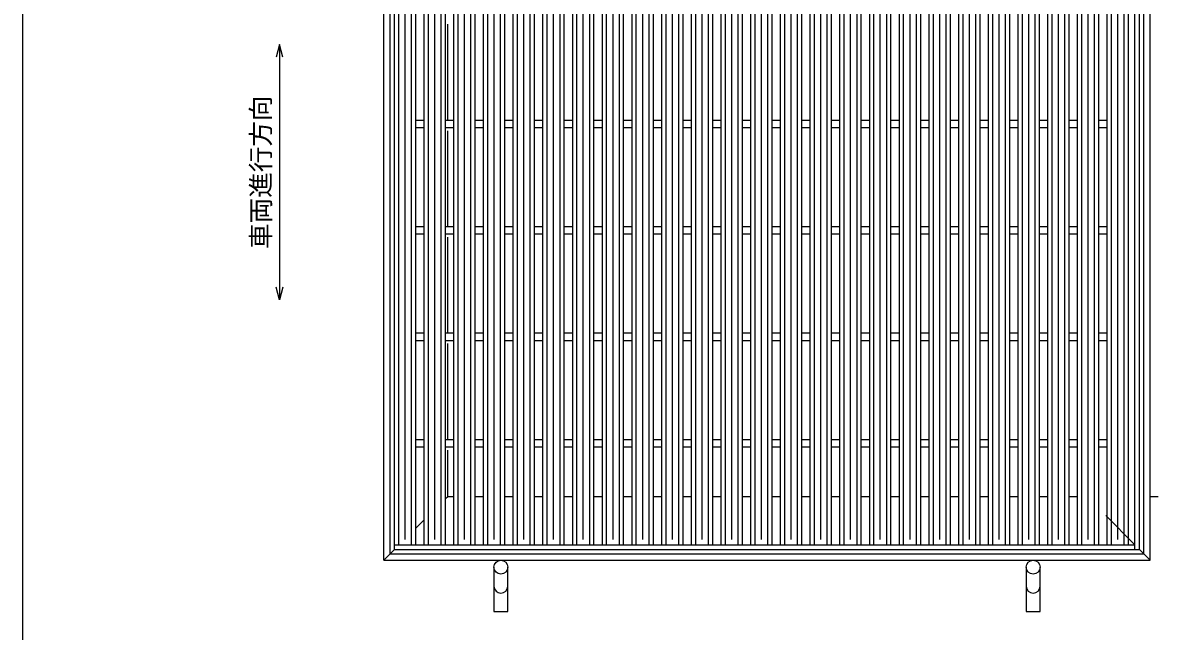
# Model space of a CAD drawing. Units: millimetres, scale not verified. Extents: x -1456 to 1389, y -1026 to 839.
# Drawn here: x -1379 to -312, y -304 to 268 of the extents above; entities that cross this region are included whole.
import ezdxf
from ezdxf.enums import TextEntityAlignment as Align

# ---------------------------------------------------------------- set-up
doc = ezdxf.new("R2010")
doc.units = ezdxf.units.MM
doc.header["$LTSCALE"] = 8
for name, color, linetype, lineweight in [('0_2', 150, 'Continuous', 25), ('16', 3, 'Continuous', 25), ('19', 6, 'Continuous', 25), ('22', 2, 'Continuous', 25)]:
    doc.layers.add(name, color=color, linetype=linetype, lineweight=lineweight)
doc.styles.add('ベクトル', font='')
doc.styles.get('ベクトル').set_extended_font_data('ベクトル')

msp = doc.modelspace()

# ---------------------------------------------------------------- linework, layer by layer
at = {"layer": '0_2'}
msp.add_line((-1379.2, -921.2), (-1379.2, 838.8), dxfattribs=at)
at = {"layer": '16'}
for p, q in [((-330, -227.2), (-330, 472.8)), ((-1030, -222.7), (-1030, 468.3)), ((-1026, -222.7), (-1026, 468.3)), ((-1020, -217.7), (-1020, 463.3)), ((-1014, -222.7), (-1014, 468.3)), ((-1010, -222.7), (-1010, 468.3)), ((-1002.1, -222.7), (-1002.1, 468.3)), ((-998.1, -222.7), (-998.1, 468.3)), ((-992.1, -217.7), (-992.1, 463.3)), ((-986.1, -222.7), (-986.1, 468.3)), ((-982.1, -222.7), (-982.1, 468.3)), ((-974.2, -222.7), (-974.2, 468.3)), ((-970.2, -222.7), (-970.2, 468.3)), ((-964.2, -217.7), (-964.2, 463.3)), ((-958.2, -222.7), (-958.2, 468.3)), ((-954.2, -222.7), (-954.2, 468.3)), ((-946.3, -222.7), (-946.3, 468.3)), ((-942.3, -222.7), (-942.3, 468.3)), ((-936.3, -217.7), (-936.3, 463.3)), ((-930.3, -222.7), (-930.3, 468.3)), ((-926.3, -222.7), (-926.3, 468.3)), ((-918.4, -222.7), (-918.4, 468.3)), ((-914.4, -222.7), (-914.4, 468.3)), ((-908.4, -217.7), (-908.4, 463.3)), ((-902.4, -222.7), (-902.4, 468.3)), ((-898.4, -222.7), (-898.4, 468.3)), ((-890.5, -222.7), (-890.5, 468.3)), ((-886.5, -222.7), (-886.5, 468.3)), ((-880.5, -217.7), (-880.5, 463.3)), ((-874.5, -222.7), (-874.5, 468.3)), ((-870.5, -222.7), (-870.5, 468.3)), ((-862.6, -222.7), (-862.6, 468.3)), ((-858.6, -222.7), (-858.6, 468.3)), ((-852.6, -217.7), (-852.6, 463.3)), ((-846.6, -222.7), (-846.6, 468.3)), ((-842.6, -222.7), (-842.6, 468.3)), ((-834.7, -222.7), (-834.7, 468.3)), ((-830.7, -222.7), (-830.7, 468.3)), ((-824.7, -217.7), (-824.7, 463.3)), ((-818.7, -222.7), (-818.7, 468.3)), ((-814.7, -222.7), (-814.7, 468.3)), ((-806.8, -222.7), (-806.8, 468.3)), ((-802.8, -222.7), (-802.8, 468.3)), ((-796.8, -217.7), (-796.8, 463.3)), ((-790.8, -222.7), (-790.8, 468.3)), ((-786.8, -222.7), (-786.8, 468.3)), ((-778.9, -222.7), (-778.9, 468.3)), ((-774.9, -222.7), (-774.9, 468.3)), ((-768.9, -217.7), (-768.9, 463.3)), ((-762.9, -222.7), (-762.9, 468.3)), ((-758.9, -222.7), (-758.9, 468.3)), ((-751, -222.7), (-751, 468.3)), ((-747, -222.7), (-747, 468.3)), ((-741, -217.7), (-741, 463.3)), ((-735, -222.7), (-735, 468.3)), ((-731, -222.7), (-731, 468.3)), ((-723.1, -222.7), (-723.1, 468.3)), ((-719.1, -222.7), (-719.1, 468.3)), ((-713.1, -217.7), (-713.1, 463.3)), ((-707.1, -222.7), (-707.1, 468.3)), ((-703.1, -222.7), (-703.1, 468.3)), ((-695.2, -222.7), (-695.2, 468.3)), ((-691.2, -222.7), (-691.2, 468.3)), ((-685.2, -217.7), (-685.2, 463.3)), ((-679.2, -222.7), (-679.2, 468.3)), ((-675.2, -222.7), (-675.2, 468.3)), ((-667.3, -222.7), (-667.3, 468.3)), ((-663.3, -222.7), (-663.3, 468.3)), ((-657.3, -217.7), (-657.3, 463.3)), ((-651.3, -222.7), (-651.3, 468.3)), ((-647.3, -222.7), (-647.3, 468.3)), ((-639.4, -222.7), (-639.4, 468.3)), ((-635.4, -222.7), (-635.4, 468.3)), ((-629.4, -217.7), (-629.4, 463.3)), ((-623.4, -222.7), (-623.4, 468.3)), ((-619.4, -222.7), (-619.4, 468.3)), ((-611.5, -222.7), (-611.5, 468.3)), ((-607.5, -222.7), (-607.5, 468.3)), ((-601.5, -217.7), (-601.5, 463.3)), ((-595.5, -222.7), (-595.5, 468.3)), ((-591.5, -222.7), (-591.5, 468.3)), ((-583.6, -222.7), (-583.6, 468.3)), ((-579.6, -222.7), (-579.6, 468.3)), ((-573.6, -217.7), (-573.6, 463.3)), ((-567.6, -222.7), (-567.6, 468.3)), ((-563.6, -222.7), (-563.6, 468.3)), ((-555.7, -222.7), (-555.7, 468.3)), ((-551.7, -222.7), (-551.7, 468.3)), ((-545.7, -217.7), (-545.7, 463.3)), ((-539.7, -222.7), (-539.7, 468.3)), ((-535.7, -222.7), (-535.7, 468.3)), ((-527.8, -222.7), (-527.8, 468.3)), ((-523.8, -222.7), (-523.8, 468.3)), ((-517.8, -217.7), (-517.8, 463.3)), ((-511.8, -222.7), (-511.8, 468.3)), ((-507.8, -222.7), (-507.8, 468.3)), ((-499.9, -222.7), (-499.9, 468.3)), ((-495.9, -222.7), (-495.9, 468.3)), ((-489.9, -217.7), (-489.9, 463.3)), ((-483.9, -222.7), (-483.9, 468.3)), ((-479.9, -222.7), (-479.9, 468.3)), ((-472, -222.7), (-472, 468.3)), ((-468, -222.7), (-468, 468.3)), ((-462, -217.7), (-462, 463.3)), ((-456, -222.7), (-456, 468.3)), ((-452, -222.7), (-452, 468.3)), ((-444.1, -222.7), (-444.1, 468.3)), ((-440.1, -222.7), (-440.1, 468.3)), ((-434.1, -217.7), (-434.1, 463.3)), ((-428.1, -222.7), (-428.1, 468.3)), ((-424.1, -222.7), (-424.1, 468.3)), ((-416.2, -222.7), (-416.2, 468.3)), ((-412.2, -222.7), (-412.2, 468.3)), ((-406.2, -217.7), (-406.2, 463.3)), ((-400.2, -222.7), (-400.2, 468.3)), ((-396.2, -222.7), (-396.2, 468.3)), ((-388.3, -222.7), (-388.3, 468.3)), ((-384.3, -222.7), (-384.3, 468.3)), ((-378.3, -217.7), (-378.3, 463.3)), ((-372.3, -222.7), (-372.3, 468.3)), ((-368.3, -222.7), (-368.3, 468.3)), ((-360.4, -222.7), (-360.4, 468.3)), ((-356.4, -222.7), (-356.4, 468.3)), ((-350.4, -217.7), (-350.4, 463.3)), ((-344.4, -222.7), (-344.4, 468.3)), ((-340.4, -222.7), (-340.4, 468.3)), ((-334.4, -222.7), (-334.4, 468.3)), ((-1010, 176.3), (-1002.1, 176.3)), ((-982.1, 176.3), (-974.2, 176.3)), ((-954.2, 176.3), (-946.3, 176.3)), ((-926.3, 176.3), (-918.4, 176.3)), ((-898.4, 176.3), (-890.5, 176.3)), ((-870.5, 176.3), (-862.6, 176.3)), ((-842.6, 176.3), (-834.7, 176.3)), ((-814.7, 176.3), (-806.8, 176.3)), ((-786.8, 176.3), (-778.9, 176.3)), ((-758.9, 176.3), (-751, 176.3)), ((-731, 176.3), (-723.1, 176.3)), ((-703.1, 176.3), (-695.2, 176.3)), ((-675.2, 176.3), (-667.3, 176.3)), ((-647.3, 176.3), (-639.4, 176.3)), ((-619.4, 176.3), (-611.5, 176.3)), ((-591.5, 176.3), (-583.6, 176.3)), ((-563.6, 176.3), (-555.7, 176.3)), ((-535.7, 176.3), (-527.8, 176.3)), ((-507.8, 176.3), (-499.9, 176.3)), ((-479.9, 176.3), (-472, 176.3)), ((-452, 176.3), (-444.1, 176.3)), ((-424.1, 176.3), (-416.2, 176.3)), ((-396.2, 176.3), (-388.3, 176.3)), ((-368.3, 176.3), (-360.4, 176.3)), ((-1010, 169.3), (-1002.1, 169.3)), ((-982.1, 169.3), (-974.2, 169.3)), ((-954.2, 169.3), (-946.3, 169.3)), ((-926.3, 169.3), (-918.4, 169.3)), ((-898.4, 169.3), (-890.5, 169.3)), ((-870.5, 169.3), (-862.6, 169.3)), ((-842.6, 169.3), (-834.7, 169.3)), ((-814.7, 169.3), (-806.8, 169.3)), ((-786.8, 169.3), (-778.9, 169.3)), ((-758.9, 169.3), (-751, 169.3)), ((-731, 169.3), (-723.1, 169.3)), ((-703.1, 169.3), (-695.2, 169.3)), ((-675.2, 169.3), (-667.3, 169.3)), ((-647.3, 169.3), (-639.4, 169.3)), ((-619.4, 169.3), (-611.5, 169.3)), ((-591.5, 169.3), (-583.6, 169.3)), ((-563.6, 169.3), (-555.7, 169.3)), ((-535.7, 169.3), (-527.8, 169.3)), ((-507.8, 169.3), (-499.9, 169.3)), ((-479.9, 169.3), (-472, 169.3)), ((-452, 169.3), (-444.1, 169.3)), ((-424.1, 169.3), (-416.2, 169.3)), ((-396.2, 169.3), (-388.3, 169.3)), ((-368.3, 169.3), (-360.4, 169.3)), ((-1010, 76.3), (-1002.1, 76.3)), ((-982.1, 76.3), (-974.2, 76.3)), ((-954.2, 76.3), (-946.3, 76.3)), ((-926.3, 76.3), (-918.4, 76.3)), ((-898.4, 76.3), (-890.5, 76.3)), ((-870.5, 76.3), (-862.6, 76.3)), ((-842.6, 76.3), (-834.7, 76.3)), ((-814.7, 76.3), (-806.8, 76.3)), ((-786.8, 76.3), (-778.9, 76.3)), ((-758.9, 76.3), (-751, 76.3)), ((-731, 76.3), (-723.1, 76.3)), ((-703.1, 76.3), (-695.2, 76.3)), ((-675.2, 76.3), (-667.3, 76.3)), ((-647.3, 76.3), (-639.4, 76.3)), ((-619.4, 76.3), (-611.5, 76.3)), ((-591.5, 76.3), (-583.6, 76.3)), ((-563.6, 76.3), (-555.7, 76.3)), ((-535.7, 76.3), (-527.8, 76.3)), ((-507.8, 76.3), (-499.9, 76.3)), ((-479.9, 76.3), (-472, 76.3)), ((-452, 76.3), (-444.1, 76.3)), ((-424.1, 76.3), (-416.2, 76.3)), ((-396.2, 76.3), (-388.3, 76.3)), ((-368.3, 76.3), (-360.4, 76.3)), ((-1010, 69.3), (-1002.1, 69.3)), ((-982.1, 69.3), (-974.2, 69.3)), ((-954.2, 69.3), (-946.3, 69.3)), ((-926.3, 69.3), (-918.4, 69.3)), ((-898.4, 69.3), (-890.5, 69.3)), ((-870.5, 69.3), (-862.6, 69.3)), ((-842.6, 69.3), (-834.7, 69.3)), ((-814.7, 69.3), (-806.8, 69.3)), ((-786.8, 69.3), (-778.9, 69.3)), ((-758.9, 69.3), (-751, 69.3)), ((-731, 69.3), (-723.1, 69.3)), ((-703.1, 69.3), (-695.2, 69.3)), ((-675.2, 69.3), (-667.3, 69.3)), ((-647.3, 69.3), (-639.4, 69.3)), ((-619.4, 69.3), (-611.5, 69.3)), ((-591.5, 69.3), (-583.6, 69.3)), ((-563.6, 69.3), (-555.7, 69.3)), ((-535.7, 69.3), (-527.8, 69.3)), ((-507.8, 69.3), (-499.9, 69.3)), ((-479.9, 69.3), (-472, 69.3)), ((-452, 69.3), (-444.1, 69.3)), ((-424.1, 69.3), (-416.2, 69.3)), ((-396.2, 69.3), (-388.3, 69.3)), ((-368.3, 69.3), (-360.4, 69.3)), ((-1010, -23.7), (-1002.1, -23.7)), ((-1010, -30.7), (-1002.1, -30.7)), ((-982.1, -23.7), (-974.2, -23.7)), ((-982.1, -30.7), (-974.2, -30.7)), ((-954.2, -23.7), (-946.3, -23.7)), ((-954.2, -30.7), (-946.3, -30.7)), ((-926.3, -23.7), (-918.4, -23.7)), ((-926.3, -30.7), (-918.4, -30.7)), ((-898.4, -23.7), (-890.5, -23.7)), ((-898.4, -30.7), (-890.5, -30.7)), ((-870.5, -23.7), (-862.6, -23.7)), ((-870.5, -30.7), (-862.6, -30.7)), ((-842.6, -23.7), (-834.7, -23.7)), ((-842.6, -30.7), (-834.7, -30.7)), ((-814.7, -23.7), (-806.8, -23.7)), ((-814.7, -30.7), (-806.8, -30.7)), ((-786.8, -23.7), (-778.9, -23.7)), ((-786.8, -30.7), (-778.9, -30.7)), ((-758.9, -23.7), (-751, -23.7)), ((-758.9, -30.7), (-751, -30.7)), ((-731, -23.7), (-723.1, -23.7)), ((-731, -30.7), (-723.1, -30.7)), ((-703.1, -23.7), (-695.2, -23.7)), ((-703.1, -30.7), (-695.2, -30.7)), ((-675.2, -23.7), (-667.3, -23.7)), ((-675.2, -30.7), (-667.3, -30.7)), ((-647.3, -23.7), (-639.4, -23.7)), ((-647.3, -30.7), (-639.4, -30.7)), ((-619.4, -23.7), (-611.5, -23.7)), ((-619.4, -30.7), (-611.5, -30.7)), ((-591.5, -23.7), (-583.6, -23.7)), ((-591.5, -30.7), (-583.6, -30.7)), ((-563.6, -23.7), (-555.7, -23.7)), ((-563.6, -30.7), (-555.7, -30.7)), ((-535.7, -23.7), (-527.8, -23.7)), ((-535.7, -30.7), (-527.8, -30.7)), ((-507.8, -23.7), (-499.9, -23.7)), ((-507.8, -30.7), (-499.9, -30.7)), ((-479.9, -23.7), (-472, -23.7)), ((-479.9, -30.7), (-472, -30.7)), ((-452, -23.7), (-444.1, -23.7)), ((-452, -30.7), (-444.1, -30.7)), ((-424.1, -23.7), (-416.2, -23.7)), ((-424.1, -30.7), (-416.2, -30.7)), ((-396.2, -23.7), (-388.3, -23.7)), ((-396.2, -30.7), (-388.3, -30.7)), ((-368.3, -23.7), (-360.4, -23.7)), ((-368.3, -30.7), (-360.4, -30.7)), ((-1010, -123.7), (-1002.1, -123.7)), ((-982.1, -123.7), (-974.2, -123.7)), ((-954.2, -123.7), (-946.3, -123.7)), ((-926.3, -123.7), (-918.4, -123.7)), ((-898.4, -123.7), (-890.5, -123.7)), ((-870.5, -123.7), (-862.6, -123.7)), ((-842.6, -123.7), (-834.7, -123.7)), ((-814.7, -123.7), (-806.8, -123.7)), ((-786.8, -123.7), (-778.9, -123.7)), ((-758.9, -123.7), (-751, -123.7)), ((-731, -123.7), (-723.1, -123.7)), ((-703.1, -123.7), (-695.2, -123.7)), ((-675.2, -123.7), (-667.3, -123.7)), ((-647.3, -123.7), (-639.4, -123.7)), ((-619.4, -123.7), (-611.5, -123.7)), ((-591.5, -123.7), (-583.6, -123.7)), ((-563.6, -123.7), (-555.7, -123.7)), ((-535.7, -123.7), (-527.8, -123.7)), ((-507.8, -123.7), (-499.9, -123.7)), ((-479.9, -123.7), (-472, -123.7)), ((-452, -123.7), (-444.1, -123.7)), ((-424.1, -123.7), (-416.2, -123.7)), ((-396.2, -123.7), (-388.3, -123.7)), ((-368.3, -123.7), (-360.4, -123.7)), ((-1010, -130.7), (-1002.1, -130.7)), ((-982.1, -130.7), (-974.2, -130.7)), ((-954.2, -130.7), (-946.3, -130.7)), ((-926.3, -130.7), (-918.4, -130.7)), ((-898.4, -130.7), (-890.5, -130.7)), ((-870.5, -130.7), (-862.6, -130.7)), ((-842.6, -130.7), (-834.7, -130.7)), ((-814.7, -130.7), (-806.8, -130.7)), ((-786.8, -130.7), (-778.9, -130.7)), ((-758.9, -130.7), (-751, -130.7)), ((-731, -130.7), (-723.1, -130.7)), ((-703.1, -130.7), (-695.2, -130.7)), ((-675.2, -130.7), (-667.3, -130.7)), ((-647.3, -130.7), (-639.4, -130.7)), ((-619.4, -130.7), (-611.5, -130.7)), ((-591.5, -130.7), (-583.6, -130.7)), ((-563.6, -130.7), (-555.7, -130.7)), ((-535.7, -130.7), (-527.8, -130.7)), ((-507.8, -130.7), (-499.9, -130.7)), ((-479.9, -130.7), (-472, -130.7)), ((-452, -130.7), (-444.1, -130.7)), ((-424.1, -130.7), (-416.2, -130.7)), ((-396.2, -130.7), (-388.3, -130.7)), ((-368.3, -130.7), (-360.4, -130.7)), ((-1030, -222.7), (-334.4, -222.7)), ((-1030, -227.2), (-1030, -222.7)), ((-1030, -222.7), (-1010, -222.7)), ((-1002.1, -222.7), (-982.1, -222.7)), ((-974.2, -222.7), (-954.2, -222.7)), ((-946.3, -222.7), (-926.3, -222.7)), ((-918.4, -222.7), (-898.4, -222.7)), ((-890.5, -222.7), (-870.5, -222.7)), ((-862.6, -222.7), (-842.6, -222.7)), ((-834.7, -222.7), (-814.7, -222.7)), ((-806.8, -222.7), (-786.8, -222.7)), ((-778.9, -222.7), (-758.9, -222.7)), ((-751, -222.7), (-731, -222.7)), ((-723.1, -222.7), (-703.1, -222.7)), ((-695.2, -222.7), (-675.2, -222.7)), ((-667.3, -222.7), (-647.3, -222.7)), ((-639.4, -222.7), (-619.4, -222.7)), ((-611.5, -222.7), (-591.5, -222.7)), ((-583.6, -222.7), (-563.6, -222.7)), ((-555.7, -222.7), (-535.7, -222.7)), ((-527.8, -222.7), (-507.8, -222.7)), ((-499.9, -222.7), (-479.9, -222.7)), ((-472, -222.7), (-452, -222.7)), ((-444.1, -222.7), (-424.1, -222.7)), ((-416.2, -222.7), (-396.2, -222.7)), ((-388.3, -222.7), (-368.3, -222.7)), ((-360.4, -222.7), (-340.4, -222.7)), ((-340.4, -222.7), (-334.4, -222.7)), ((-334.4, -227.2), (-334.4, -222.7)), ((-1030, -227.2), (-334.4, -227.2)), ((-334.4, -227.2), (-330, -227.2))]:
    msp.add_line(p, q, dxfattribs=at)
at = {"layer": '19'}
for p, q in [((-1040, -237.2), (-1040, 482.8)), ((-320, -237.2), (-320, 482.8)), ((-1034, -231.2), (-1034, 476.8)), ((-326, -231.2), (-326, 476.8)), ((-980, 176.3), (-980, 266.3)), ((-980, 76.3), (-980, 166.3)), ((-980, -23.7), (-980, 66.3)), ((-980, -123.7), (-980, -33.7)), ((-980, -177.2), (-980, -133.7)), ((-982.1, -179.3), (-980, -177.2)), ((-980, -177.2), (-974.2, -177.2)), ((-954.2, -177.2), (-946.3, -177.2)), ((-926.3, -177.2), (-918.4, -177.2)), ((-898.4, -177.2), (-890.5, -177.2)), ((-870.5, -177.2), (-862.6, -177.2)), ((-842.6, -177.2), (-834.7, -177.2)), ((-814.7, -177.2), (-806.8, -177.2)), ((-786.8, -177.2), (-778.9, -177.2)), ((-758.9, -177.2), (-751, -177.2)), ((-731, -177.2), (-723.1, -177.2)), ((-703.1, -177.2), (-695.2, -177.2)), ((-675.2, -177.2), (-667.3, -177.2)), ((-647.3, -177.2), (-639.4, -177.2)), ((-619.4, -177.2), (-611.5, -177.2)), ((-591.5, -177.2), (-583.6, -177.2)), ((-563.6, -177.2), (-555.7, -177.2)), ((-535.7, -177.2), (-527.8, -177.2)), ((-507.8, -177.2), (-499.9, -177.2)), ((-479.9, -177.2), (-472, -177.2)), ((-452, -177.2), (-444.1, -177.2)), ((-424.1, -177.2), (-416.2, -177.2)), ((-396.2, -177.2), (-388.3, -177.2)), ((-320, -177.2), (-312.5, -177.2)), ((-1010, -207.2), (-1002.1, -199.3)), ((-334.5, -222.7), (-361.9, -195.3)), ((-1040, -237.2), (-1030, -227.2)), ((-1034, -231.2), (-326, -231.2)), ((-320, -237.2), (-330, -227.2)), ((-1040, -237.2), (-320, -237.2)), ((-936.5, -243.7), (-936.5, -285.32)), ((-923.5, -285.32), (-923.5, -243.7)), ((-436.5, -243.7), (-436.5, -285.32)), ((-423.5, -285.32), (-423.5, -243.7)), ((-936.5, -285.32), (-923.5, -285.32)), ((-436.5, -285.32), (-423.5, -285.32))]:
    msp.add_line(p, q, dxfattribs=at)
for centre in [(-930, -243.7), (-430, -243.7)]:
    msp.add_circle(centre, 6.5, dxfattribs=at)
for centre in [(-930, -261.54), (-430, -261.54)]:
    msp.add_arc(centre, 6.5, 180, 0, dxfattribs=at)
at = {"layer": '22', "color": 4}
for p, q in [((-1138, 247.3), (-1141.2, 235.3)), ((-1134.8, 235.3), (-1138, 247.3)), ((-1138, 247.3), (-1138, 7.3)), ((-1138, 7.3), (-1141.2, 19.3)), ((-1134.8, 19.3), (-1138, 7.3))]:
    msp.add_line(p, q, dxfattribs=at)

# ---------------------------------------------------------------- texts
at = {"layer": '22', "style": 'ベクトル'}
msp.add_text('車両進行方向', height=17.6, rotation=90, dxfattribs=at).set_placement((-1155.6, 55.3), align=Align.MIDDLE_LEFT)

doc.saveas('drawing.dxf')
